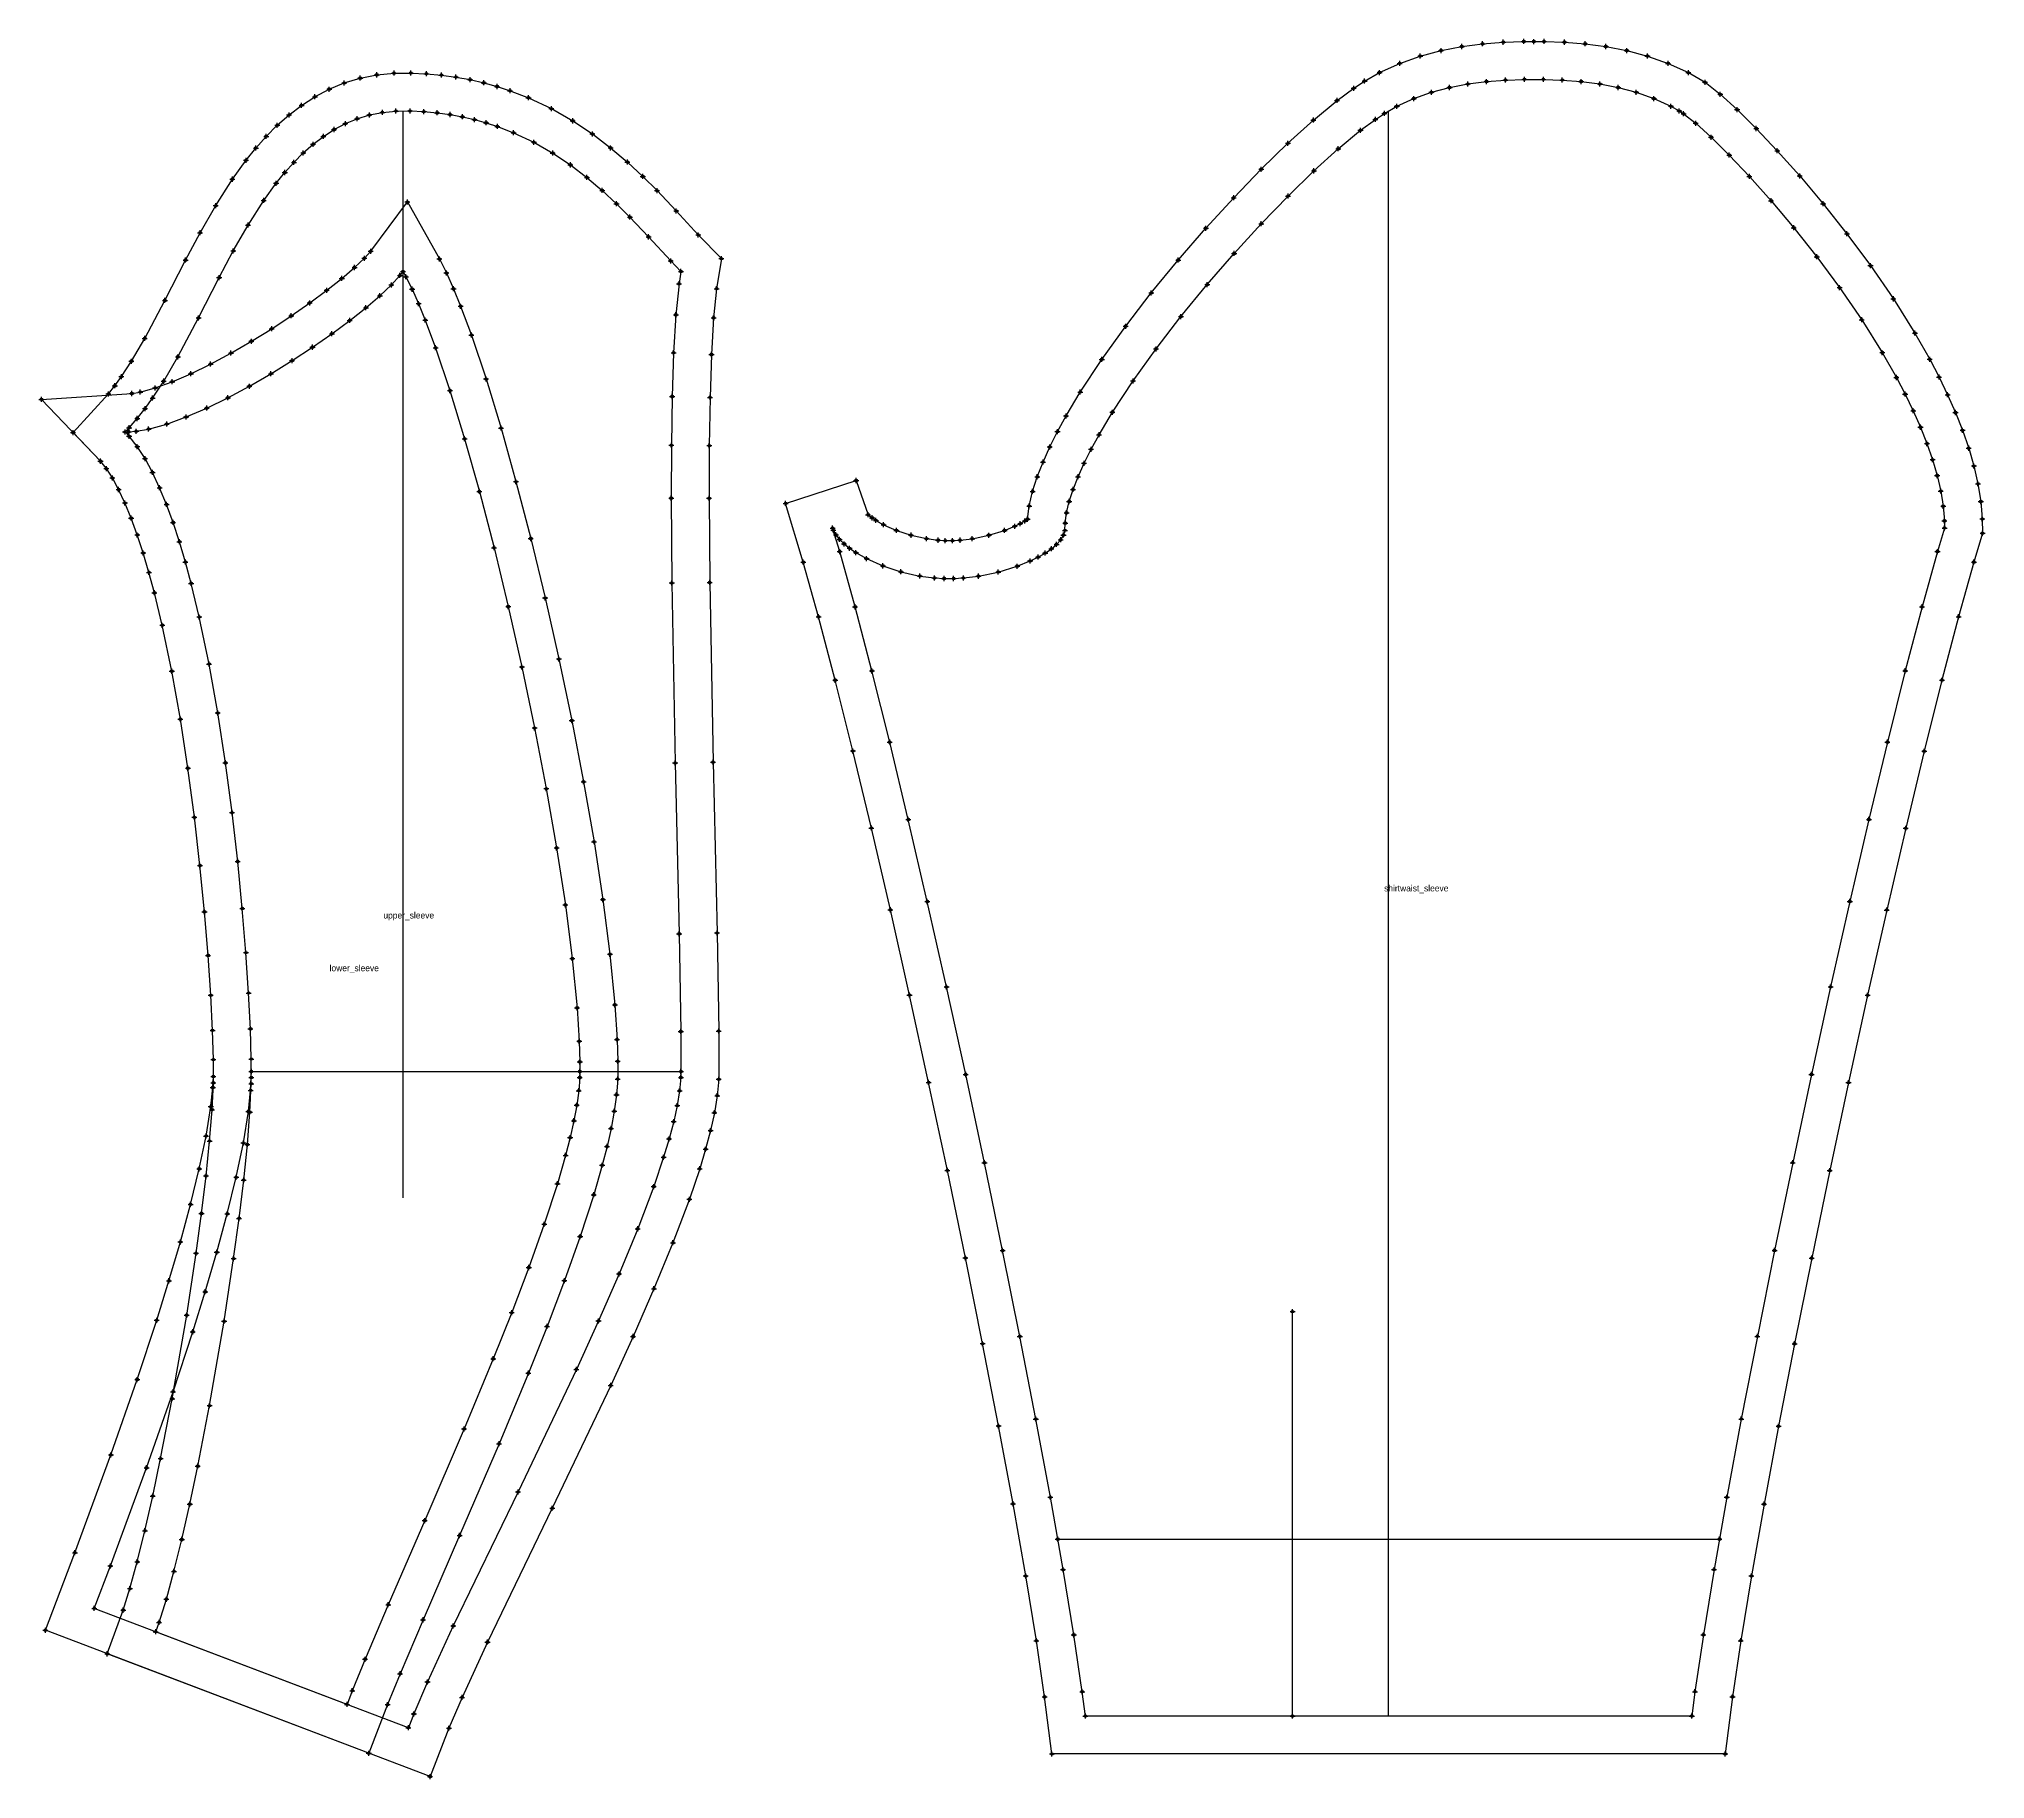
# Model space of a CAD drawing. Extents: x -1 to 769, y -1 to 1480.
# Drawn here: x -1 to 769, y -1 to 688 of the extents above; entities that cross this region are included whole.
import ezdxf

# ---------------------------------------------------------------- set-up
doc = ezdxf.new("R2010")
doc.units = 0
doc.header["$PDMODE"] = 34
for name, color, linetype in [('1', 250, 'CONTINUOUS'), ('11', 250, 'CONTINUOUS'), ('14', 250, 'CONTINUOUS'), ('15', 250, 'CONTINUOUS'), ('2', 250, 'CONTINUOUS'), ('3', 250, 'CONTINUOUS'), ('7', 250, 'CONTINUOUS'), ('8', 250, 'CONTINUOUS'), ('80', 250, 'CONTINUOUS'), ('84', 250, 'CONTINUOUS'), ('85', 250, 'CONTINUOUS'), ('86', 250, 'CONTINUOUS'), ('87', 250, 'CONTINUOUS')]:
    doc.layers.add(name, color=color, linetype=linetype)

# ---------------------------------------------------------------- blocks, each defined once
blk = doc.blocks.new('SHIRTWAIST_SLEEVE')
at = {"layer": '1'}
blk.add_lwpolyline([(529.78, 674.31), (537.73, 677.94), (545.87, 680.82), (554.09, 683.01), (562.34, 684.6), (570.56, 685.68), (578.74, 686.32), (586.82, 686.6), (594.85, 686.6), (602.94, 686.32), (611.11, 685.68), (619.34, 684.6), (627.58, 683.01), (635.8, 680.82), (643.95, 677.94), (651.96, 674.28), (658.56, 670.45), (664.58, 665.7), (671.27, 659.63), (678.83, 652.17), (687.15, 643.39), (696.04, 633.42), (705.3, 622.42), (714.71, 610.54), (724.04, 597.94), (733.09, 584.78), (741.59, 571.23), (747.47, 560.86), (751.14, 553.85), (754.55, 546.84), (757.66, 539.81), (760.45, 532.77), (762.89, 525.72), (764.94, 518.68), (766.55, 511.64), (767.69, 504.61), (768.28, 497.71), (768.37, 492.03), (764.94, 480.63), (758.9, 459.01), (752.32, 433.91), (745.29, 405.79), (737.98, 375.33), (730.47, 342.98), (722.89, 309.27), (715.33, 274.74), (707.92, 239.89), (700.76, 205.27), (693.97, 171.39), (687.65, 138.77), (681.93, 107.95), (676.92, 79.54), (672.71, 53.93), (669.43, 31.72), (666.54, 9.12), (400.13, 9.12), (397.24, 31.72), (393.96, 53.93), (389.76, 79.54), (384.72, 108.08), (379, 138.88), (372.69, 171.48), (365.9, 205.36), (358.74, 239.98), (351.33, 274.82), (343.77, 309.36), (336.18, 343.08), (328.67, 375.44), (321.35, 405.92), (314.36, 433.91), (307.78, 459.01), (301.73, 480.63), (294.75, 503.86), (322.66, 512.92), (327.39, 499.39), (328.99, 498.16), (330.48, 497.15), (333.52, 495.42), (338.61, 493.17), (344.37, 491.29), (350.52, 489.91), (355.07, 489.32), (357.92, 489.14), (360.79, 489.14), (363.76, 489.32), (368.58, 489.9), (375.16, 491.27), (381.37, 493.16), (385.4, 494.79), (387.61, 495.87), (389.44, 496.92), (390.46, 497.62), (391.14, 502.82), (392.48, 508.58), (394.32, 514.37), (396.6, 520.22), (399.27, 526.18), (402.32, 532.25), (405.72, 538.46), (411.35, 547.91), (419.86, 560.82), (429.3, 573.96), (439.45, 587.11), (450.1, 600.1), (461.04, 612.72), (472.05, 624.77), (482.94, 636.04), (493.51, 646.34), (503.58, 655.49), (512.98, 663.28), (519.53, 668.1), (523.84, 670.94), (529.78, 674.31)], close=True, dxfattribs=at)
at = {"layer": '11'}
blk.add_lwpolyline([(495.34, 24.12), (495.34, 184.12)], dxfattribs=at)
at = {"layer": '14'}
blk.add_lwpolyline([(536.61, 660.94), (543.35, 664.02), (550.31, 666.48), (557.45, 668.38), (564.73, 669.79), (572.12, 670.75), (579.59, 671.34), (587.09, 671.6), (594.59, 671.6), (602.09, 671.34), (609.55, 670.75), (616.94, 669.79), (624.22, 668.38), (631.36, 666.48), (638.32, 664.02), (645.07, 660.94), (648.34, 659.12), (650.1, 658.02), (654.88, 654.24), (660.96, 648.73), (668.12, 641.67), (676.11, 633.23), (684.71, 623.6), (693.68, 612.93), (702.8, 601.42), (711.83, 589.23), (720.54, 576.54), (728.71, 563.54), (734.3, 553.67), (737.75, 547.09), (740.94, 540.53), (743.82, 534.01), (746.38, 527.55), (748.59, 521.17), (750.41, 514.9), (751.83, 508.76), (752.8, 502.77), (753.29, 496.95), (753.34, 494.12), (750.54, 484.81), (744.42, 462.93), (737.78, 437.63), (730.74, 409.42), (723.39, 378.83), (715.86, 346.37), (708.25, 312.57), (700.68, 277.94), (693.24, 243.02), (686.07, 208.31), (679.26, 174.33), (672.92, 141.62), (667.18, 110.69), (662.13, 82.06), (657.89, 56.24), (654.57, 33.77), (653.34, 24.12), (413.34, 24.12), (412.1, 33.77), (408.78, 56.24), (404.54, 82.06), (399.5, 110.69), (393.75, 141.62), (387.42, 174.33), (380.61, 208.31), (373.43, 243.02), (366, 277.94), (358.42, 312.57), (350.81, 346.37), (343.28, 378.83), (335.94, 409.42), (328.89, 437.63), (322.25, 462.93), (316.14, 484.81), (313.34, 494.12), (313.65, 493.22), (314.65, 491.42), (316.08, 489.62), (317.89, 487.84), (320.06, 486.1), (322.54, 484.41), (326.76, 482), (333.24, 479.15), (340.38, 476.81), (347.91, 475.12), (353.65, 474.38), (357.46, 474.14), (361.22, 474.14), (365.09, 474.37), (371.01, 475.08), (378.88, 476.72), (386.38, 479.01), (391.51, 481.09), (394.62, 482.6), (397.44, 484.21), (399.9, 485.91), (401.96, 487.66), (403.58, 489.47), (404.7, 491.32), (405.29, 493.19), (405.38, 496.03), (405.92, 500.15), (406.95, 504.6), (408.47, 509.37), (410.44, 514.43), (412.82, 519.74), (415.6, 525.28), (418.75, 531.02), (424.06, 539.94), (432.22, 552.31), (441.33, 564.99), (451.19, 577.78), (461.57, 590.43), (472.24, 602.74), (482.98, 614.49), (493.57, 625.46), (503.79, 635.42), (513.41, 644.15), (522.22, 651.45), (528.11, 655.78), (531.69, 658.14), (536.61, 660.94)], close=True, dxfattribs=at)
at = {"layer": '2'}
for p in [(586.82, 686.6), (523.84, 670.94), (587.09, 671.6), (531.69, 658.14), (322.66, 512.92), (294.75, 503.86), (313.34, 494.12), (405.29, 493.19), (753.34, 494.12), (357.92, 489.14), (768.37, 492.03), (357.46, 474.14), (495.34, 184.12), (402.42, 94.12), (664.26, 94.12), (413.34, 24.12), (495.34, 24.12), (653.34, 24.12), (400.13, 9.12), (666.54, 9.12)]:
    blk.add_point(p, dxfattribs=at)
at = {"layer": '3'}
for p in [(570.56, 685.68), (578.74, 686.32), (594.85, 686.6), (602.94, 686.32), (611.11, 685.68), (537.73, 677.94), (545.87, 680.82), (554.09, 683.01), (562.34, 684.6), (619.34, 684.6), (627.58, 683.01), (635.8, 680.82), (643.95, 677.94), (529.78, 674.31), (529.78, 674.31), (572.12, 670.75), (579.59, 671.34), (594.59, 671.6), (602.09, 671.34), (609.55, 670.75), (651.96, 674.28), (658.56, 670.45), (512.98, 663.28), (519.53, 668.1), (543.35, 664.02), (550.31, 666.48), (557.45, 668.38), (564.73, 669.79), (616.94, 669.79), (624.22, 668.38), (631.36, 666.48), (638.32, 664.02), (664.58, 665.7), (503.58, 655.49), (528.11, 655.78), (536.61, 660.94), (536.61, 660.94), (645.07, 660.94), (648.34, 659.12), (650.1, 658.02), (671.27, 659.63), (522.22, 651.45), (654.88, 654.24), (660.96, 648.73), (678.83, 652.17), (493.51, 646.34), (513.41, 644.15), (668.12, 641.67), (687.15, 643.39), (482.94, 636.04), (503.79, 635.42), (676.11, 633.23), (696.04, 633.42), (472.05, 624.77), (493.57, 625.46), (684.71, 623.6), (705.3, 622.42), (461.04, 612.72), (482.98, 614.49), (693.68, 612.93), (714.71, 610.54), (472.24, 602.74), (702.8, 601.42), (450.1, 600.1), (724.04, 597.94), (439.45, 587.11), (461.57, 590.43), (711.83, 589.23), (451.19, 577.78), (733.09, 584.78), (429.3, 573.96), (720.54, 576.54), (741.59, 571.23), (441.33, 564.99), (728.71, 563.54), (419.86, 560.82), (747.47, 560.86), (411.35, 547.91), (432.22, 552.31), (734.3, 553.67), (737.75, 547.09), (751.14, 553.85), (754.55, 546.84), (424.06, 539.94), (740.94, 540.53), (757.66, 539.81), (402.32, 532.25), (405.72, 538.46), (743.82, 534.01), (760.45, 532.77), (399.27, 526.18), (415.6, 525.28), (418.75, 531.02), (746.38, 527.55), (762.89, 525.72), (396.6, 520.22), (412.82, 519.74), (748.59, 521.17), (764.94, 518.68), (392.48, 508.58), (394.32, 514.37), (408.47, 509.37), (410.44, 514.43), (750.41, 514.9), (751.83, 508.76), (766.55, 511.64), (391.14, 502.82), (406.95, 504.6), (752.8, 502.77), (767.69, 504.61), (313.65, 493.22), (327.39, 499.39), (328.99, 498.16), (330.48, 497.15), (333.52, 495.42), (338.61, 493.17), (381.37, 493.16), (385.4, 494.79), (387.61, 495.87), (389.44, 496.92), (390.46, 497.62), (405.38, 496.03), (405.92, 500.15), (753.29, 496.95), (768.28, 497.71), (314.65, 491.42), (316.08, 489.62), (317.89, 487.84), (320.06, 486.1), (344.37, 491.29), (350.52, 489.91), (355.07, 489.32), (360.79, 489.14), (363.76, 489.32), (368.58, 489.9), (375.16, 491.27), (399.9, 485.91), (401.96, 487.66), (403.58, 489.47), (404.7, 491.32), (301.73, 480.63), (316.14, 484.81), (322.54, 484.41), (326.76, 482), (333.24, 479.15), (386.38, 479.01), (391.51, 481.09), (394.62, 482.6), (397.44, 484.21), (750.54, 484.81), (764.94, 480.63), (340.38, 476.81), (347.91, 475.12), (353.65, 474.38), (361.22, 474.14), (365.09, 474.37), (371.01, 475.08), (378.88, 476.72), (322.25, 462.93), (744.42, 462.93), (307.78, 459.01), (758.9, 459.01), (314.36, 433.91), (328.89, 437.63), (737.78, 437.63), (752.32, 433.91), (335.94, 409.42), (730.74, 409.42), (321.35, 405.92), (745.29, 405.79), (343.28, 378.83), (723.39, 378.83), (328.67, 375.44), (737.98, 375.33), (336.18, 343.08), (350.81, 346.37), (715.86, 346.37), (730.47, 342.98), (343.77, 309.36), (358.42, 312.57), (708.25, 312.57), (722.89, 309.27), (366, 277.94), (700.68, 277.94), (351.33, 274.82), (715.33, 274.74), (358.74, 239.98), (373.43, 243.02), (693.24, 243.02), (707.92, 239.89), (380.61, 208.31), (686.07, 208.31), (365.9, 205.36), (700.76, 205.27), (372.69, 171.48), (387.42, 174.33), (679.26, 174.33), (693.97, 171.39), (379, 138.88), (393.75, 141.62), (672.92, 141.62), (687.65, 138.77), (384.72, 108.08), (399.5, 110.69), (667.18, 110.69), (681.93, 107.95), (389.76, 79.54), (404.54, 82.06), (662.13, 82.06), (676.92, 79.54), (393.96, 53.93), (408.78, 56.24), (657.89, 56.24), (672.71, 53.93), (397.24, 31.72), (412.1, 33.77), (654.57, 33.77), (669.43, 31.72)]:
    blk.add_point(p, dxfattribs=at)
at = {"layer": '7'}
blk.add_line((533.34, 24.12), (533.34, 659.12), dxfattribs=at)
at = {"layer": '8', "linetype": 'DASHED'}
blk.add_lwpolyline([(402.42, 94.12), (664.26, 94.12)], dxfattribs=at)
at = {"layer": '80'}
blk.add_point((590.84, 686.57, 7.5), dxfattribs=at)
at = {"layer": '84'}
blk.add_lwpolyline([(529.78, 674.31), (537.73, 677.94), (545.87, 680.82), (554.09, 683.01), (562.34, 684.6), (570.56, 685.68), (578.74, 686.32), (586.82, 686.6), (594.85, 686.6), (602.94, 686.32), (611.11, 685.68), (619.34, 684.6), (627.58, 683.01), (635.8, 680.82), (643.95, 677.94), (651.96, 674.28), (658.56, 670.45), (664.58, 665.7), (671.27, 659.63), (678.83, 652.17), (687.15, 643.39), (696.04, 633.42), (705.3, 622.42), (714.71, 610.54), (724.04, 597.94), (733.09, 584.78), (741.59, 571.23), (747.47, 560.86), (751.14, 553.85), (754.55, 546.84), (757.66, 539.81), (760.45, 532.77), (762.89, 525.72), (764.94, 518.68), (766.55, 511.64), (767.69, 504.61), (768.28, 497.71), (768.37, 492.03), (764.94, 480.63), (758.9, 459.01), (752.32, 433.91), (745.29, 405.79), (737.98, 375.33), (730.47, 342.98), (722.89, 309.27), (715.33, 274.74), (707.92, 239.89), (700.76, 205.27), (693.97, 171.39), (687.65, 138.77), (681.93, 107.95), (676.92, 79.54), (672.71, 53.93), (669.43, 31.72), (666.54, 9.12), (400.13, 9.12), (397.24, 31.72), (393.96, 53.93), (389.76, 79.54), (384.72, 108.08), (379, 138.88), (372.69, 171.48), (365.9, 205.36), (358.74, 239.98), (351.33, 274.82), (343.77, 309.36), (336.18, 343.08), (328.67, 375.44), (321.35, 405.92), (314.36, 433.91), (307.78, 459.01), (301.73, 480.63), (294.75, 503.86), (322.66, 512.92), (327.39, 499.39), (328.99, 498.16), (330.48, 497.15), (333.52, 495.42), (338.61, 493.17), (344.37, 491.29), (350.52, 489.91), (355.07, 489.32), (357.92, 489.14), (360.79, 489.14), (363.76, 489.32), (368.58, 489.9), (375.16, 491.27), (381.37, 493.16), (385.4, 494.79), (387.61, 495.87), (389.44, 496.92), (390.46, 497.62), (391.14, 502.82), (392.48, 508.58), (394.32, 514.37), (396.6, 520.22), (399.27, 526.18), (402.32, 532.25), (405.72, 538.46), (411.35, 547.91), (419.86, 560.82), (429.3, 573.96), (439.45, 587.11), (450.1, 600.1), (461.04, 612.72), (472.05, 624.77), (482.94, 636.04), (493.51, 646.34), (503.58, 655.49), (512.98, 663.28), (519.53, 668.1), (523.84, 670.94), (529.78, 674.31)], close=True, dxfattribs=at)
at = {"layer": '85'}
blk.add_lwpolyline([(402.42, 94.12), (664.26, 94.12)], dxfattribs=at)
at = {"layer": '86'}
blk.add_lwpolyline([(495.34, 24.12), (495.34, 184.12)], dxfattribs=at)
at = {"layer": '87'}
blk.add_lwpolyline([(536.61, 660.94), (543.35, 664.02), (550.31, 666.48), (557.45, 668.38), (564.73, 669.79), (572.12, 670.75), (579.59, 671.34), (587.09, 671.6), (594.59, 671.6), (602.09, 671.34), (609.55, 670.75), (616.94, 669.79), (624.22, 668.38), (631.36, 666.48), (638.32, 664.02), (645.07, 660.94), (648.34, 659.12), (650.1, 658.02), (654.88, 654.24), (660.96, 648.73), (668.12, 641.67), (676.11, 633.23), (684.71, 623.6), (693.68, 612.93), (702.8, 601.42), (711.83, 589.23), (720.54, 576.54), (728.71, 563.54), (734.3, 553.67), (737.75, 547.09), (740.94, 540.53), (743.82, 534.01), (746.38, 527.55), (748.59, 521.17), (750.41, 514.9), (751.83, 508.76), (752.8, 502.77), (753.29, 496.95), (753.34, 494.12), (750.54, 484.81), (744.42, 462.93), (737.78, 437.63), (730.74, 409.42), (723.39, 378.83), (715.86, 346.37), (708.25, 312.57), (700.68, 277.94), (693.24, 243.02), (686.07, 208.31), (679.26, 174.33), (672.92, 141.62), (667.18, 110.69), (662.13, 82.06), (657.89, 56.24), (654.57, 33.77), (653.34, 24.12), (413.34, 24.12), (412.1, 33.77), (408.78, 56.24), (404.54, 82.06), (399.5, 110.69), (393.75, 141.62), (387.42, 174.33), (380.61, 208.31), (373.43, 243.02), (366, 277.94), (358.42, 312.57), (350.81, 346.37), (343.28, 378.83), (335.94, 409.42), (328.89, 437.63), (322.25, 462.93), (316.14, 484.81), (313.34, 494.12), (313.65, 493.22), (314.65, 491.42), (316.08, 489.62), (317.89, 487.84), (320.06, 486.1), (322.54, 484.41), (326.76, 482), (333.24, 479.15), (340.38, 476.81), (347.91, 475.12), (353.65, 474.38), (357.46, 474.14), (361.22, 474.14), (365.09, 474.37), (371.01, 475.08), (378.88, 476.72), (386.38, 479.01), (391.51, 481.09), (394.62, 482.6), (397.44, 484.21), (399.9, 485.91), (401.96, 487.66), (403.58, 489.47), (404.7, 491.32), (405.29, 493.19), (405.38, 496.03), (405.92, 500.15), (406.95, 504.6), (408.47, 509.37), (410.44, 514.43), (412.82, 519.74), (415.6, 525.28), (418.75, 531.02), (424.06, 539.94), (432.22, 552.31), (441.33, 564.99), (451.19, 577.78), (461.57, 590.43), (472.24, 602.74), (482.98, 614.49), (493.57, 625.46), (503.79, 635.42), (513.41, 644.15), (522.22, 651.45), (528.11, 655.78), (531.69, 658.14), (536.61, 660.94)], close=True, dxfattribs=at)
at = {"layer": '1', "flags": 2}
blk.add_attdef('Dependency', (586.82, 686.6), '', height=3, dxfattribs=at)
at = {"layer": '15'}
blk.add_text('shirtwaist_sleeve', height=2.5, dxfattribs=at).set_placement((531.56, 350.36))
blk = doc.blocks.new('LOWER_SLEEVE')
at = {"layer": '1'}
blk.add_lwpolyline([(0.27, 544.99), (36.02, 547.33), (39.39, 547.92), (45.26, 549.54), (52, 551.99), (59.39, 555.18), (67.21, 559), (75.26, 563.32), (83.37, 568.02), (91.38, 572.98), (99.12, 578.08), (106.43, 583.18), (113.16, 588.16), (119.13, 592.88), (124.17, 597.18), (128.04, 600.83), (130.57, 603.59), (145.09, 623.12), (157.77, 600.55), (160.54, 595.02), (163.32, 588.78), (166.14, 581.87), (170.41, 570.46), (176.22, 553.09), (182.13, 533.65), (188.05, 512.48), (193.91, 489.97), (199.6, 466.46), (205.04, 442.34), (210.14, 417.98), (214.8, 393.75), (218.93, 370.02), (222.44, 347.16), (225.23, 325.53), (227.2, 305.5), (228.04, 291.77), (228.32, 283.15), (228.3, 276.14), (227.82, 269.91), (226.93, 263.4), (225.67, 256.59), (224.07, 249.46), (222.16, 242), (218.82, 230.35), (213.44, 213.82), (207.22, 196.39), (200.33, 178.3), (192.95, 159.8), (181.35, 131.85), (165.74, 95.55), (151.26, 62.2), (142.2, 40.86), (137.23, 28.64), (129.81, 9.42), (26.32, 48.74), (32.63, 66.02), (35.3, 74.56), (38.19, 85.14), (41.22, 97.44), (44.32, 111.16), (47.44, 125.98), (52.05, 149.66), (57.76, 182.71), (61.46, 207.21), (63.6, 222.92), (65.4, 237.82), (66.81, 251.62), (67.79, 264), (68.29, 274.64), (68.31, 283.84), (67.97, 295.4), (67.28, 309.27), (66.23, 325.03), (64.8, 342.27), (63, 360.62), (60.81, 379.69), (58.23, 399.11), (55.25, 418.5), (51.87, 437.48), (48.08, 455.67), (44.98, 468.5), (42.81, 476.58), (40.54, 484.24), (38.2, 491.41), (35.78, 498.03), (33.31, 504.04), (30.82, 509.35), (28.34, 513.91), (25.95, 517.62), (23.64, 520.56), (0.27, 544.99)], close=True, dxfattribs=at)
at = {"layer": '14'}
blk.add_lwpolyline([(33.34, 532.12), (34.76, 532.15), (37.79, 532.41), (42.68, 533.26), (49.83, 535.24), (57.54, 538.04), (65.66, 541.55), (74.04, 545.64), (82.57, 550.22), (91.08, 555.15), (99.45, 560.34), (107.53, 565.66), (115.19, 571), (122.27, 576.25), (128.65, 581.29), (134.19, 586.01), (138.73, 590.29), (142.15, 594.03), (143.34, 595.62), (144.52, 593.52), (146.97, 588.61), (149.53, 582.89), (152.17, 576.41), (156.26, 565.46), (161.93, 548.53), (167.73, 529.44), (173.57, 508.58), (179.36, 486.31), (184.99, 463.05), (190.38, 439.15), (195.43, 415.02), (200.05, 391.04), (204.13, 367.59), (207.59, 345.06), (210.32, 323.84), (212.24, 304.3), (213.06, 291.07), (213.32, 282.93), (213.3, 276.73), (212.9, 271.51), (212.11, 265.78), (210.97, 259.59), (209.48, 252.96), (207.68, 245.93), (204.47, 234.74), (199.24, 218.66), (193.14, 201.58), (186.36, 183.75), (179.05, 165.46), (167.53, 137.69), (151.96, 101.47), (137.5, 68.18), (128.35, 46.62), (123.28, 34.17), (121.19, 28.74), (45.49, 57.51), (46.84, 61.2), (49.7, 70.35), (52.71, 81.37), (55.82, 93.99), (58.98, 107.96), (62.14, 123), (66.8, 146.95), (72.57, 180.32), (76.31, 205.08), (78.48, 221.01), (80.31, 236.16), (81.75, 250.26), (82.76, 263.05), (83.29, 274.27), (83.31, 284.04), (82.96, 295.99), (82.26, 310.15), (81.19, 326.15), (79.74, 343.62), (77.92, 362.21), (75.7, 381.54), (73.08, 401.24), (70.05, 420.96), (66.6, 440.32), (62.72, 458.96), (59.51, 472.21), (57.25, 480.65), (54.87, 488.7), (52.37, 496.32), (49.77, 503.46), (47.05, 510.08), (44.21, 516.13), (41.25, 521.56), (38.18, 526.33), (34.98, 530.4), (33.34, 532.12)], close=True, dxfattribs=at)
at = {"layer": '2'}
for p in [(145.09, 623.12), (143.34, 595.62), (0.27, 544.99), (0.27, 544.99), (33.34, 532.12), (33.34, 532.12), (34.98, 530.4), (23.64, 520.56), (83.34, 279.12), (213.32, 282.93), (213.34, 279.12), (228.32, 283.15), (68.29, 274.64), (83.29, 274.27), (45.49, 57.51), (26.32, 48.74), (121.19, 28.74), (129.81, 9.42)]:
    blk.add_point(p, dxfattribs=at)
at = {"layer": '3'}
for p in [(128.04, 600.83), (130.57, 603.59), (124.17, 597.18), (142.15, 594.03), (144.52, 593.52), (157.77, 600.55), (160.54, 595.02), (113.16, 588.16), (119.13, 592.88), (134.19, 586.01), (138.73, 590.29), (146.97, 588.61), (163.32, 588.78), (99.12, 578.08), (106.43, 583.18), (128.65, 581.29), (149.53, 582.89), (166.14, 581.87), (91.38, 572.98), (115.19, 571), (122.27, 576.25), (152.17, 576.41), (170.41, 570.46), (75.26, 563.32), (83.37, 568.02), (107.53, 565.66), (156.26, 565.46), (59.39, 555.18), (67.21, 559), (91.08, 555.15), (99.45, 560.34), (36.02, 547.33), (39.39, 547.92), (45.26, 549.54), (52, 551.99), (82.57, 550.22), (161.93, 548.53), (176.22, 553.09), (65.66, 541.55), (74.04, 545.64), (34.76, 532.15), (37.79, 532.41), (42.68, 533.26), (49.83, 535.24), (57.54, 538.04), (182.13, 533.65), (38.18, 526.33), (167.73, 529.44), (25.95, 517.62), (41.25, 521.56), (44.21, 516.13), (28.34, 513.91), (30.82, 509.35), (47.05, 510.08), (173.57, 508.58), (188.05, 512.48), (33.31, 504.04), (49.77, 503.46), (35.78, 498.03), (52.37, 496.32), (38.2, 491.41), (54.87, 488.7), (179.36, 486.31), (193.91, 489.97), (40.54, 484.24), (57.25, 480.65), (42.81, 476.58), (59.51, 472.21), (44.98, 468.5), (184.99, 463.05), (199.6, 466.46), (48.08, 455.67), (62.72, 458.96), (66.6, 440.32), (190.38, 439.15), (205.04, 442.34), (51.87, 437.48), (55.25, 418.5), (70.05, 420.96), (210.14, 417.98), (195.43, 415.02), (73.08, 401.24), (58.23, 399.11), (214.8, 393.75), (200.05, 391.04), (60.81, 379.69), (75.7, 381.54), (218.93, 370.02), (77.92, 362.21), (204.13, 367.59), (63, 360.62), (222.44, 347.16), (64.8, 342.27), (79.74, 343.62), (207.59, 345.06), (66.23, 325.03), (81.19, 326.15), (210.32, 323.84), (225.23, 325.53), (67.28, 309.27), (82.26, 310.15), (212.24, 304.3), (227.2, 305.5), (67.97, 295.4), (82.96, 295.99), (213.06, 291.07), (228.04, 291.77), (68.31, 283.84), (83.31, 284.04), (212.9, 271.51), (213.3, 276.73), (227.82, 269.91), (228.3, 276.14), (67.79, 264), (82.76, 263.05), (212.11, 265.78), (226.93, 263.4), (210.97, 259.59), (225.67, 256.59), (66.81, 251.62), (81.75, 250.26), (209.48, 252.96), (224.07, 249.46), (207.68, 245.93), (222.16, 242), (65.4, 237.82), (80.31, 236.16), (204.47, 234.74), (218.82, 230.35), (63.6, 222.92), (78.48, 221.01), (199.24, 218.66), (213.44, 213.82), (61.46, 207.21), (76.31, 205.08), (193.14, 201.58), (207.22, 196.39), (57.76, 182.71), (72.57, 180.32), (186.36, 183.75), (200.33, 178.3), (179.05, 165.46), (192.95, 159.8), (52.05, 149.66), (66.8, 146.95), (167.53, 137.69), (181.35, 131.85), (47.44, 125.98), (62.14, 123), (44.32, 111.16), (58.98, 107.96), (151.96, 101.47), (41.22, 97.44), (55.82, 93.99), (165.74, 95.55), (38.19, 85.14), (52.71, 81.37), (35.3, 74.56), (49.7, 70.35), (32.63, 66.02), (137.5, 68.18), (151.26, 62.2), (46.84, 61.2), (128.35, 46.62), (142.2, 40.86), (123.28, 34.17), (137.23, 28.64)]:
    blk.add_point(p, dxfattribs=at)
at = {"layer": '7'}
blk.add_line((143.34, 229.12), (143.34, 595.62), dxfattribs=at)
at = {"layer": '8', "linetype": 'DASHDOT2'}
blk.add_lwpolyline([(83.34, 279.12), (213.34, 279.12)], dxfattribs=at)
at = {"layer": '84'}
blk.add_lwpolyline([(0.27, 544.99), (36.02, 547.33), (39.39, 547.92), (45.26, 549.54), (52, 551.99), (59.39, 555.18), (67.21, 559), (75.26, 563.32), (83.37, 568.02), (91.38, 572.98), (99.12, 578.08), (106.43, 583.18), (113.16, 588.16), (119.13, 592.88), (124.17, 597.18), (128.04, 600.83), (130.57, 603.59), (145.09, 623.12), (157.77, 600.55), (160.54, 595.02), (163.32, 588.78), (166.14, 581.87), (170.41, 570.46), (176.22, 553.09), (182.13, 533.65), (188.05, 512.48), (193.91, 489.97), (199.6, 466.46), (205.04, 442.34), (210.14, 417.98), (214.8, 393.75), (218.93, 370.02), (222.44, 347.16), (225.23, 325.53), (227.2, 305.5), (228.04, 291.77), (228.32, 283.15), (228.3, 276.14), (227.82, 269.91), (226.93, 263.4), (225.67, 256.59), (224.07, 249.46), (222.16, 242), (218.82, 230.35), (213.44, 213.82), (207.22, 196.39), (200.33, 178.3), (192.95, 159.8), (181.35, 131.85), (165.74, 95.55), (151.26, 62.2), (142.2, 40.86), (137.23, 28.64), (129.81, 9.42), (26.32, 48.74), (32.63, 66.02), (35.3, 74.56), (38.19, 85.14), (41.22, 97.44), (44.32, 111.16), (47.44, 125.98), (52.05, 149.66), (57.76, 182.71), (61.46, 207.21), (63.6, 222.92), (65.4, 237.82), (66.81, 251.62), (67.79, 264), (68.29, 274.64), (68.31, 283.84), (67.97, 295.4), (67.28, 309.27), (66.23, 325.03), (64.8, 342.27), (63, 360.62), (60.81, 379.69), (58.23, 399.11), (55.25, 418.5), (51.87, 437.48), (48.08, 455.67), (44.98, 468.5), (42.81, 476.58), (40.54, 484.24), (38.2, 491.41), (35.78, 498.03), (33.31, 504.04), (30.82, 509.35), (28.34, 513.91), (25.95, 517.62), (23.64, 520.56), (0.27, 544.99)], close=True, dxfattribs=at)
at = {"layer": '85'}
blk.add_lwpolyline([(83.34, 279.12), (213.34, 279.12)], dxfattribs=at)
at = {"layer": '87'}
blk.add_lwpolyline([(33.34, 532.12), (34.76, 532.15), (37.79, 532.41), (42.68, 533.26), (49.83, 535.24), (57.54, 538.04), (65.66, 541.55), (74.04, 545.64), (82.57, 550.22), (91.08, 555.15), (99.45, 560.34), (107.53, 565.66), (115.19, 571), (122.27, 576.25), (128.65, 581.29), (134.19, 586.01), (138.73, 590.29), (142.15, 594.03), (143.34, 595.62), (144.52, 593.52), (146.97, 588.61), (149.53, 582.89), (152.17, 576.41), (156.26, 565.46), (161.93, 548.53), (167.73, 529.44), (173.57, 508.58), (179.36, 486.31), (184.99, 463.05), (190.38, 439.15), (195.43, 415.02), (200.05, 391.04), (204.13, 367.59), (207.59, 345.06), (210.32, 323.84), (212.24, 304.3), (213.06, 291.07), (213.32, 282.93), (213.3, 276.73), (212.9, 271.51), (212.11, 265.78), (210.97, 259.59), (209.48, 252.96), (207.68, 245.93), (204.47, 234.74), (199.24, 218.66), (193.14, 201.58), (186.36, 183.75), (179.05, 165.46), (167.53, 137.69), (151.96, 101.47), (137.5, 68.18), (128.35, 46.62), (123.28, 34.17), (121.19, 28.74), (45.49, 57.51), (46.84, 61.2), (49.7, 70.35), (52.71, 81.37), (55.82, 93.99), (58.98, 107.96), (62.14, 123), (66.8, 146.95), (72.57, 180.32), (76.31, 205.08), (78.48, 221.01), (80.31, 236.16), (81.75, 250.26), (82.76, 263.05), (83.29, 274.27), (83.31, 284.04), (82.96, 295.99), (82.26, 310.15), (81.19, 326.15), (79.74, 343.62), (77.92, 362.21), (75.7, 381.54), (73.08, 401.24), (70.05, 420.96), (66.6, 440.32), (62.72, 458.96), (59.51, 472.21), (57.25, 480.65), (54.87, 488.7), (52.37, 496.32), (49.77, 503.46), (47.05, 510.08), (44.21, 516.13), (41.25, 521.56), (38.18, 526.33), (34.98, 530.4), (33.34, 532.12)], close=True, dxfattribs=at)
at = {"layer": '15'}
blk.add_text('lower_sleeve', height=2.5, dxfattribs=at).set_placement((114.29, 318.77))
blk = doc.blocks.new('UPPER_SLEEVE')
at = {"layer": '1'}
blk.add_lwpolyline([(12.81, 531.88), (26.74, 547.15), (29.3, 550.39), (31.91, 554.03), (35.89, 560.11), (41.16, 569.14), (49.13, 584.14), (57.29, 600.1), (63.06, 610.95), (69.24, 621.68), (75.81, 632.13), (81.23, 639.6), (85.13, 644.45), (89.23, 649.06), (93.6, 653.44), (98.25, 657.54), (103.21, 661.33), (108.5, 664.73), (114.14, 667.71), (120.11, 670.18), (126.4, 672.1), (132.98, 673.41), (139.78, 674.08), (146.44, 674.1), (152.58, 673.83), (158.53, 673.3), (164.3, 672.51), (169.9, 671.49), (175.32, 670.25), (180.57, 668.79), (185.7, 667.12), (193, 664.33), (202.07, 660.04), (210.51, 655.21), (218.31, 650), (225.51, 644.51), (232.14, 638.88), (238.24, 633.2), (243.88, 627.58), (251.46, 619.56), (260.19, 610.08), (269.34, 600.7), (267.44, 588.8), (266.27, 577.25), (265.41, 562.77), (264.84, 545.78), (264.54, 526.7), (264.47, 505.88), (264.71, 472.59), (266.03, 401.48), (267.6, 333.93), (268.27, 295.1), (268.3, 276.04), (267.69, 269.54), (266.58, 262.79), (265.03, 255.75), (263.08, 248.38), (260.75, 240.65), (256.68, 228.56), (250.17, 211.36), (242.66, 193.18), (234.38, 174.29), (225.54, 154.93), (202.39, 106.32), (176.78, 53.38), (166.74, 31.52), (161.5, 19.28), (154.06, 0.2), (1.83, 58.05), (13.52, 88.76), (27.74, 127.42), (38.17, 157.25), (45.87, 180.69), (50.73, 196.31), (55.24, 211.68), (59.28, 226.53), (62.71, 240.6), (65.42, 253.59), (67.3, 265.24), (68.08, 272.8), (68.31, 277.14), (68.31, 283.82), (67.97, 295.4), (67.28, 309.27), (66.23, 325.03), (64.8, 342.27), (63, 360.62), (60.81, 379.69), (58.23, 399.11), (55.25, 418.5), (51.87, 437.48), (48.08, 455.67), (44.98, 468.5), (42.81, 476.58), (40.54, 484.24), (38.2, 491.41), (35.78, 498.03), (33.31, 504.04), (30.82, 509.35), (28.34, 513.91), (25.95, 517.62), (23.64, 520.56), (12.81, 531.88)], close=True, dxfattribs=at)
at = {"layer": '14'}
blk.add_lwpolyline([(33.34, 532.12), (34.98, 533.81), (38.18, 537.44), (41.28, 541.36), (44.28, 545.54), (48.66, 552.22), (54.26, 561.83), (62.43, 577.21), (70.6, 593.17), (76.2, 603.72), (82.04, 613.97), (88.22, 623.7), (93.15, 630.49), (96.58, 634.76), (100.16, 638.77), (103.88, 642.51), (107.77, 645.94), (111.83, 649.03), (116.08, 651.77), (120.52, 654.11), (125.18, 656.05), (130.06, 657.53), (135.18, 658.55), (140.55, 659.08), (146.13, 659.1), (151.58, 658.86), (156.85, 658.39), (161.94, 657.7), (166.87, 656.8), (171.64, 655.7), (176.24, 654.43), (180.69, 652.98), (187.11, 650.52), (195.13, 646.73), (202.61, 642.45), (209.59, 637.79), (216.1, 632.83), (222.17, 627.67), (227.83, 622.4), (233.13, 617.11), (240.5, 609.32), (249.3, 599.77), (253.34, 595.62), (252.56, 590.74), (251.32, 578.45), (250.43, 563.47), (249.85, 546.15), (249.54, 526.85), (249.47, 505.93), (249.71, 472.4), (251.03, 401.2), (252.61, 333.58), (253.27, 294.96), (253.34, 279.12), (253.3, 276.73), (252.8, 271.45), (251.84, 265.63), (250.45, 259.28), (248.64, 252.46), (246.45, 245.2), (242.56, 233.61), (236.22, 216.88), (228.86, 199.06), (220.69, 180.42), (211.94, 161.27), (188.85, 112.77), (163.21, 59.77), (153.03, 37.61), (147.62, 24.95), (145.49, 19.51), (21.19, 66.74), (27.57, 83.5), (41.86, 122.35), (52.37, 152.44), (60.16, 176.12), (65.09, 191.97), (69.68, 207.6), (73.8, 222.79), (77.34, 237.29), (80.17, 250.86), (82.18, 263.28), (83.04, 271.63), (83.31, 276.74), (83.31, 284.04), (82.96, 295.99), (82.26, 310.15), (81.19, 326.15), (79.74, 343.62), (77.92, 362.21), (75.7, 381.54), (73.08, 401.24), (70.05, 420.96), (66.6, 440.32), (62.72, 458.96), (59.51, 472.21), (57.25, 480.65), (54.87, 488.7), (52.37, 496.32), (49.77, 503.46), (47.05, 510.08), (44.21, 516.13), (41.25, 521.56), (38.18, 526.33), (34.98, 530.4), (33.34, 532.12)], close=True, dxfattribs=at)
at = {"layer": '2'}
for p in [(139.78, 674.08), (140.55, 659.08), (269.34, 600.7), (253.34, 595.62), (12.81, 531.88), (12.81, 531.88), (33.34, 532.12), (33.34, 532.12), (34.98, 530.4), (23.64, 520.56), (268.27, 295.1), (83.34, 279.12), (253.34, 279.12), (253.34, 279.12), (68.31, 277.14), (83.31, 276.74), (21.19, 66.74), (1.83, 58.05), (145.49, 19.51), (154.06, 0.2)]:
    blk.add_point(p, dxfattribs=at)
at = {"layer": '3'}
for p in [(120.11, 670.18), (126.4, 672.1), (132.98, 673.41), (146.44, 674.1), (152.58, 673.83), (158.53, 673.3), (164.3, 672.51), (169.9, 671.49), (175.32, 670.25), (108.5, 664.73), (114.14, 667.71), (180.57, 668.79), (185.7, 667.12), (193, 664.33), (98.25, 657.54), (103.21, 661.33), (125.18, 656.05), (130.06, 657.53), (135.18, 658.55), (146.13, 659.1), (151.58, 658.86), (156.85, 658.39), (161.94, 657.7), (166.87, 656.8), (171.64, 655.7), (202.07, 660.04), (210.51, 655.21), (89.23, 649.06), (93.6, 653.44), (111.83, 649.03), (116.08, 651.77), (120.52, 654.11), (176.24, 654.43), (180.69, 652.98), (187.11, 650.52), (218.31, 650), (81.23, 639.6), (85.13, 644.45), (103.88, 642.51), (107.77, 645.94), (195.13, 646.73), (202.61, 642.45), (225.51, 644.51), (75.81, 632.13), (96.58, 634.76), (100.16, 638.77), (209.59, 637.79), (216.1, 632.83), (232.14, 638.88), (238.24, 633.2), (93.15, 630.49), (222.17, 627.67), (243.88, 627.58), (69.24, 621.68), (88.22, 623.7), (227.83, 622.4), (233.13, 617.11), (251.46, 619.56), (63.06, 610.95), (82.04, 613.97), (240.5, 609.32), (260.19, 610.08), (76.2, 603.72), (57.29, 600.1), (70.6, 593.17), (249.3, 599.77), (252.56, 590.74), (267.44, 588.8), (49.13, 584.14), (251.32, 578.45), (62.43, 577.21), (266.27, 577.25), (41.16, 569.14), (250.43, 563.47), (265.41, 562.77), (35.89, 560.11), (54.26, 561.83), (26.74, 547.15), (29.3, 550.39), (31.91, 554.03), (48.66, 552.22), (41.28, 541.36), (44.28, 545.54), (249.85, 546.15), (264.84, 545.78), (34.98, 533.81), (38.18, 537.44), (38.18, 526.33), (249.54, 526.85), (264.54, 526.7), (25.95, 517.62), (41.25, 521.56), (44.21, 516.13), (28.34, 513.91), (30.82, 509.35), (47.05, 510.08), (33.31, 504.04), (49.77, 503.46), (249.47, 505.93), (264.47, 505.88), (35.78, 498.03), (52.37, 496.32), (38.2, 491.41), (54.87, 488.7), (40.54, 484.24), (57.25, 480.65), (42.81, 476.58), (59.51, 472.21), (249.71, 472.4), (264.71, 472.59), (44.98, 468.5), (48.08, 455.67), (62.72, 458.96), (66.6, 440.32), (51.87, 437.48), (55.25, 418.5), (70.05, 420.96), (73.08, 401.24), (251.03, 401.2), (266.03, 401.48), (58.23, 399.11), (60.81, 379.69), (75.7, 381.54), (77.92, 362.21), (63, 360.62), (64.8, 342.27), (79.74, 343.62), (252.61, 333.58), (267.6, 333.93), (66.23, 325.03), (81.19, 326.15), (67.28, 309.27), (82.26, 310.15), (67.97, 295.4), (82.96, 295.99), (253.27, 294.96), (68.31, 283.82), (83.31, 284.04), (68.08, 272.8), (83.04, 271.63), (252.8, 271.45), (253.3, 276.73), (267.69, 269.54), (268.3, 276.04), (67.3, 265.24), (82.18, 263.28), (251.84, 265.63), (266.58, 262.79), (250.45, 259.28), (265.03, 255.75), (65.42, 253.59), (80.17, 250.86), (248.64, 252.46), (263.08, 248.38), (62.71, 240.6), (246.45, 245.2), (260.75, 240.65), (77.34, 237.29), (242.56, 233.61), (59.28, 226.53), (256.68, 228.56), (73.8, 222.79), (236.22, 216.88), (55.24, 211.68), (250.17, 211.36), (69.68, 207.6), (50.73, 196.31), (228.86, 199.06), (242.66, 193.18), (65.09, 191.97), (45.87, 180.69), (220.69, 180.42), (60.16, 176.12), (234.38, 174.29), (38.17, 157.25), (211.94, 161.27), (225.54, 154.93), (52.37, 152.44), (27.74, 127.42), (41.86, 122.35), (188.85, 112.77), (202.39, 106.32), (13.52, 88.76), (27.57, 83.5), (163.21, 59.77), (176.78, 53.38), (153.03, 37.61), (166.74, 31.52), (147.62, 24.95), (161.5, 19.28)]:
    blk.add_point(p, dxfattribs=at)
at = {"layer": '7'}
blk.add_line((143.34, 229.12), (143.34, 659.12), dxfattribs=at)
at = {"layer": '8', "linetype": 'DASHDOT2'}
blk.add_lwpolyline([(83.34, 279.12), (253.34, 279.12)], dxfattribs=at)
at = {"layer": '84'}
blk.add_lwpolyline([(12.81, 531.88), (26.74, 547.15), (29.3, 550.39), (31.91, 554.03), (35.89, 560.11), (41.16, 569.14), (49.13, 584.14), (57.29, 600.1), (63.06, 610.95), (69.24, 621.68), (75.81, 632.13), (81.23, 639.6), (85.13, 644.45), (89.23, 649.06), (93.6, 653.44), (98.25, 657.54), (103.21, 661.33), (108.5, 664.73), (114.14, 667.71), (120.11, 670.18), (126.4, 672.1), (132.98, 673.41), (139.78, 674.08), (146.44, 674.1), (152.58, 673.83), (158.53, 673.3), (164.3, 672.51), (169.9, 671.49), (175.32, 670.25), (180.57, 668.79), (185.7, 667.12), (193, 664.33), (202.07, 660.04), (210.51, 655.21), (218.31, 650), (225.51, 644.51), (232.14, 638.88), (238.24, 633.2), (243.88, 627.58), (251.46, 619.56), (260.19, 610.08), (269.34, 600.7), (267.44, 588.8), (266.27, 577.25), (265.41, 562.77), (264.84, 545.78), (264.54, 526.7), (264.47, 505.88), (264.71, 472.59), (266.03, 401.48), (267.6, 333.93), (268.27, 295.1), (268.3, 276.04), (267.69, 269.54), (266.58, 262.79), (265.03, 255.75), (263.08, 248.38), (260.75, 240.65), (256.68, 228.56), (250.17, 211.36), (242.66, 193.18), (234.38, 174.29), (225.54, 154.93), (202.39, 106.32), (176.78, 53.38), (166.74, 31.52), (161.5, 19.28), (154.06, 0.2), (1.83, 58.05), (13.52, 88.76), (27.74, 127.42), (38.17, 157.25), (45.87, 180.69), (50.73, 196.31), (55.24, 211.68), (59.28, 226.53), (62.71, 240.6), (65.42, 253.59), (67.3, 265.24), (68.08, 272.8), (68.31, 277.14), (68.31, 283.82), (67.97, 295.4), (67.28, 309.27), (66.23, 325.03), (64.8, 342.27), (63, 360.62), (60.81, 379.69), (58.23, 399.11), (55.25, 418.5), (51.87, 437.48), (48.08, 455.67), (44.98, 468.5), (42.81, 476.58), (40.54, 484.24), (38.2, 491.41), (35.78, 498.03), (33.31, 504.04), (30.82, 509.35), (28.34, 513.91), (25.95, 517.62), (23.64, 520.56), (12.81, 531.88)], close=True, dxfattribs=at)
at = {"layer": '85'}
blk.add_lwpolyline([(83.34, 279.12), (253.34, 279.12)], dxfattribs=at)
at = {"layer": '87'}
blk.add_lwpolyline([(33.34, 532.12), (34.98, 533.81), (38.18, 537.44), (41.28, 541.36), (44.28, 545.54), (48.66, 552.22), (54.26, 561.83), (62.43, 577.21), (70.6, 593.17), (76.2, 603.72), (82.04, 613.97), (88.22, 623.7), (93.15, 630.49), (96.58, 634.76), (100.16, 638.77), (103.88, 642.51), (107.77, 645.94), (111.83, 649.03), (116.08, 651.77), (120.52, 654.11), (125.18, 656.05), (130.06, 657.53), (135.18, 658.55), (140.55, 659.08), (146.13, 659.1), (151.58, 658.86), (156.85, 658.39), (161.94, 657.7), (166.87, 656.8), (171.64, 655.7), (176.24, 654.43), (180.69, 652.98), (187.11, 650.52), (195.13, 646.73), (202.61, 642.45), (209.59, 637.79), (216.1, 632.83), (222.17, 627.67), (227.83, 622.4), (233.13, 617.11), (240.5, 609.32), (249.3, 599.77), (253.34, 595.62), (252.56, 590.74), (251.32, 578.45), (250.43, 563.47), (249.85, 546.15), (249.54, 526.85), (249.47, 505.93), (249.71, 472.4), (251.03, 401.2), (252.61, 333.58), (253.27, 294.96), (253.34, 279.12), (253.3, 276.73), (252.8, 271.45), (251.84, 265.63), (250.45, 259.28), (248.64, 252.46), (246.45, 245.2), (242.56, 233.61), (236.22, 216.88), (228.86, 199.06), (220.69, 180.42), (211.94, 161.27), (188.85, 112.77), (163.21, 59.77), (153.03, 37.61), (147.62, 24.95), (145.49, 19.51), (21.19, 66.74), (27.57, 83.5), (41.86, 122.35), (52.37, 152.44), (60.16, 176.12), (65.09, 191.97), (69.68, 207.6), (73.8, 222.79), (77.34, 237.29), (80.17, 250.86), (82.18, 263.28), (83.04, 271.63), (83.31, 276.74), (83.31, 284.04), (82.96, 295.99), (82.26, 310.15), (81.19, 326.15), (79.74, 343.62), (77.92, 362.21), (75.7, 381.54), (73.08, 401.24), (70.05, 420.96), (66.6, 440.32), (62.72, 458.96), (59.51, 472.21), (57.25, 480.65), (54.87, 488.7), (52.37, 496.32), (49.77, 503.46), (47.05, 510.08), (44.21, 516.13), (41.25, 521.56), (38.18, 526.33), (34.98, 530.4), (33.34, 532.12)], close=True, dxfattribs=at)
at = {"layer": '15'}
blk.add_text('upper_sleeve', height=2.5, dxfattribs=at).set_placement((135.58, 339.65))

msp = doc.modelspace()

# ---------------------------------------------------------------- block references
at = {"layer": '1'}
for name in ['SHIRTWAIST_SLEEVE', 'UPPER_SLEEVE', 'LOWER_SLEEVE']:
    msp.add_blockref(name, (0, 0), dxfattribs=at)

doc.saveas('drawing.dxf')
